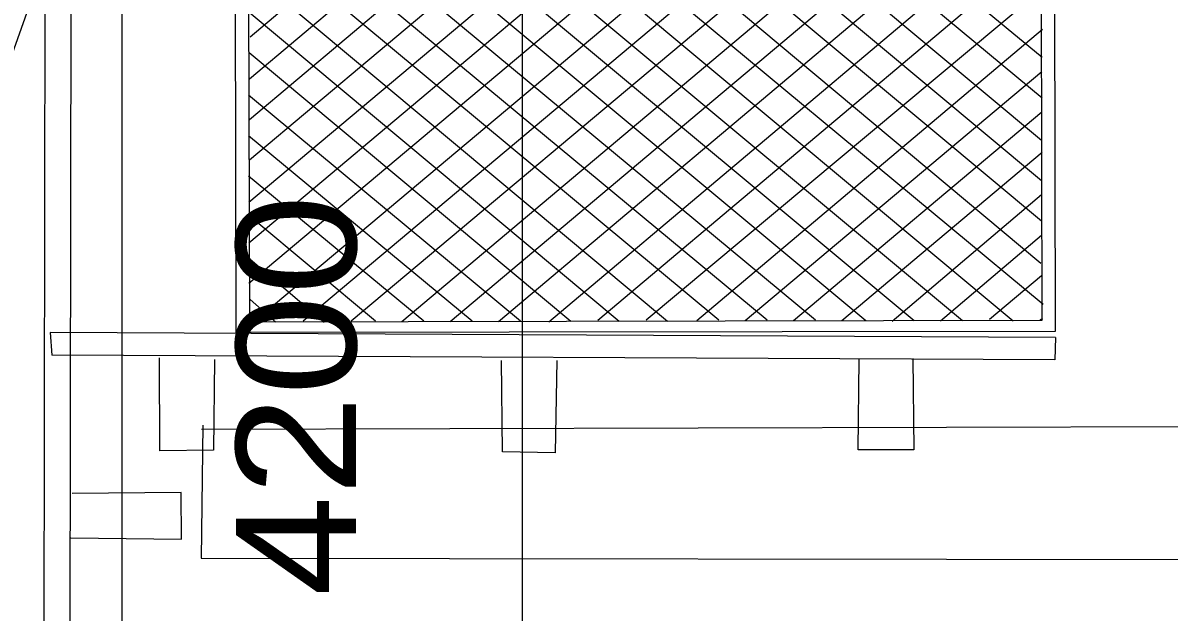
# Paper-space layout '01 Roof Support Layout' of a CAD drawing. Header units: millimetres. Extents: x 5 to 415, y 5 to 287.
# Drawn here: x 51.73 to 67.2, y 175.15 to 183.1 of the extents above; entities that cross this region are included whole.
import ezdxf

# ---------------------------------------------------------------- set-up
doc = ezdxf.new("R2010")
doc.units = ezdxf.units.MM
for name, color, linetype in [('GA_BACKGROUND', 253, 'Continuous'), ('SHEET_GEOMETRY', 7, 'Continuous'), ('SHEET_TEXT', 7, 'Continuous')]:
    doc.layers.add(name, color=color, linetype=linetype)

# ---------------------------------------------------------------- blocks, each defined once
blk = doc.blocks.new('SHEET_01_ROOF')
at = {"layer": 'GA_BACKGROUND', "lineweight": 0}
for p, q in [((53.068, 218.682), (53.045, 95.023)), ((52.027, 188.497), (51.998, 166.251)), ((52.354, 166.244), (52.383, 188.49)), ((54.604, 178.923), (54.588, 188.183)), ((65.643, 188.196), (65.659, 178.936)), ((54.776, 180.681), (63.535, 188.042)), ((54.776, 180.135), (64.187, 188.042)), ((54.777, 179.589), (64.839, 188.043)), ((54.784, 182.345), (61.549, 188.049)), ((54.784, 181.799), (62.201, 188.049)), ((54.784, 181.253), (62.853, 188.049)), ((54.792, 182.916), (60.897, 188.048)), ((54.855, 179.078), (65.473, 187.993)), ((56.362, 188.038), (65.475, 180.429)), ((57.014, 188.039), (65.475, 180.975)), ((57.666, 188.039), (65.475, 181.521)), ((58.318, 188.039), (65.483, 182.092)), ((59, 188.032), (65.483, 182.639)), ((65.485, 179.088), (65.461, 188.05)), ((56.057, 187.733), (65.467, 179.858)), ((55.507, 179.078), (65.473, 187.447)), ((56.048, 187.161), (65.497, 179.304)), ((54.762, 186.938), (54.786, 179.068)), ((54.99, 186.935), (64.409, 179.085)), ((55.651, 186.961), (65.091, 179.078)), ((56.159, 179.079), (65.474, 186.9)), ((54.766, 186.582), (63.756, 179.085)), ((56.841, 179.072), (65.465, 186.329)), ((54.766, 186.036), (63.104, 179.085)), ((52.637, 185.641), (41.886, 155.559)), ((57.493, 179.072), (65.466, 185.783)), ((54.758, 185.464), (62.422, 179.092)), ((58.145, 179.072), (65.466, 185.237)), ((54.758, 184.918), (61.77, 179.092)), ((58.827, 179.065), (65.458, 184.666)), ((54.788, 184.365), (61.118, 179.091)), ((59.488, 179.09), (65.458, 184.119)), ((54.78, 183.793), (60.427, 179.073)), ((60.14, 179.091), (65.488, 183.566)), ((54.78, 183.247), (59.775, 179.073)), ((60.822, 179.084), (65.489, 183.019)), ((54.78, 182.701), (59.123, 179.073)), ((61.474, 179.084), (65.48, 182.448)), ((54.772, 182.13), (58.441, 179.08)), ((62.126, 179.084), (65.48, 181.902)), ((54.772, 181.583), (57.789, 179.079)), ((62.778, 179.084), (65.481, 181.356)), ((54.773, 181.037), (57.137, 179.079)), ((63.46, 179.077), (65.472, 180.785)), ((54.803, 180.484), (56.485, 179.079)), ((64.112, 179.078), (65.473, 180.238)), ((54.794, 179.912), (55.794, 179.061)), ((64.773, 179.103), (65.473, 179.692)), ((54.795, 179.366), (55.142, 179.061)), ((54.786, 179.068), (65.485, 179.088)), ((65.455, 179.096), (65.494, 179.113)), ((65.662, 178.853), (52.094, 178.924)), ((52.094, 178.924), (52.115, 178.618)), ((65.659, 178.936), (54.604, 178.923)), ((65.662, 178.853), (65.653, 178.555)), ((65.653, 178.555), (52.115, 178.618)), ((53.576, 177.324), (53.569, 178.581)), ((54.311, 178.559), (54.297, 177.334)), ((58.2, 177.311), (58.184, 178.543)), ((58.2, 177.311), (58.184, 178.543)), ((58.935, 178.546), (58.912, 177.296)), ((58.935, 178.546), (58.912, 177.296)), ((63.001, 177.336), (63.015, 178.561)), ((63.736, 178.571), (63.752, 177.339)), ((54.156, 177.67), (54.133, 175.873)), ((54.138, 177.619), (94.267, 177.715)), ((54.297, 177.334), (53.576, 177.324)), ((58.912, 177.296), (58.2, 177.311)), ((58.912, 177.296), (58.2, 177.311)), ((63.752, 177.339), (63.001, 177.336)), ((53.863, 176.76), (52.392, 176.747)), ((53.867, 176.131), (53.863, 176.76)), ((52.374, 176.15), (53.867, 176.131)), ((54.133, 175.873), (94.308, 175.821))]:
    blk.add_line(p, q, dxfattribs=at)
at = {"layer": 'SHEET_GEOMETRY', "lineweight": 18}
for p, q in [((58.471, 181.75), (58.471, 183.511)), ((58.471, 179.989), (58.471, 181.75)), ((58.471, 178.228), (58.471, 179.989)), ((58.471, 176.467), (58.471, 178.228)), ((58.471, 174.707), (58.471, 176.467))]:
    blk.add_line(p, q, dxfattribs=at)
at = {"layer": 'SHEET_TEXT', "width": 1.125272}
blk.add_text('4200', height=1.6199, rotation=90, dxfattribs=at).set_placement((56.224, 175.362))

psp = doc.layouts.new('01 Roof Support Layout')

# ---------------------------------------------------------------- block references
psp.add_blockref('SHEET_01_ROOF', (0, 0))

doc.saveas('drawing.dxf')
